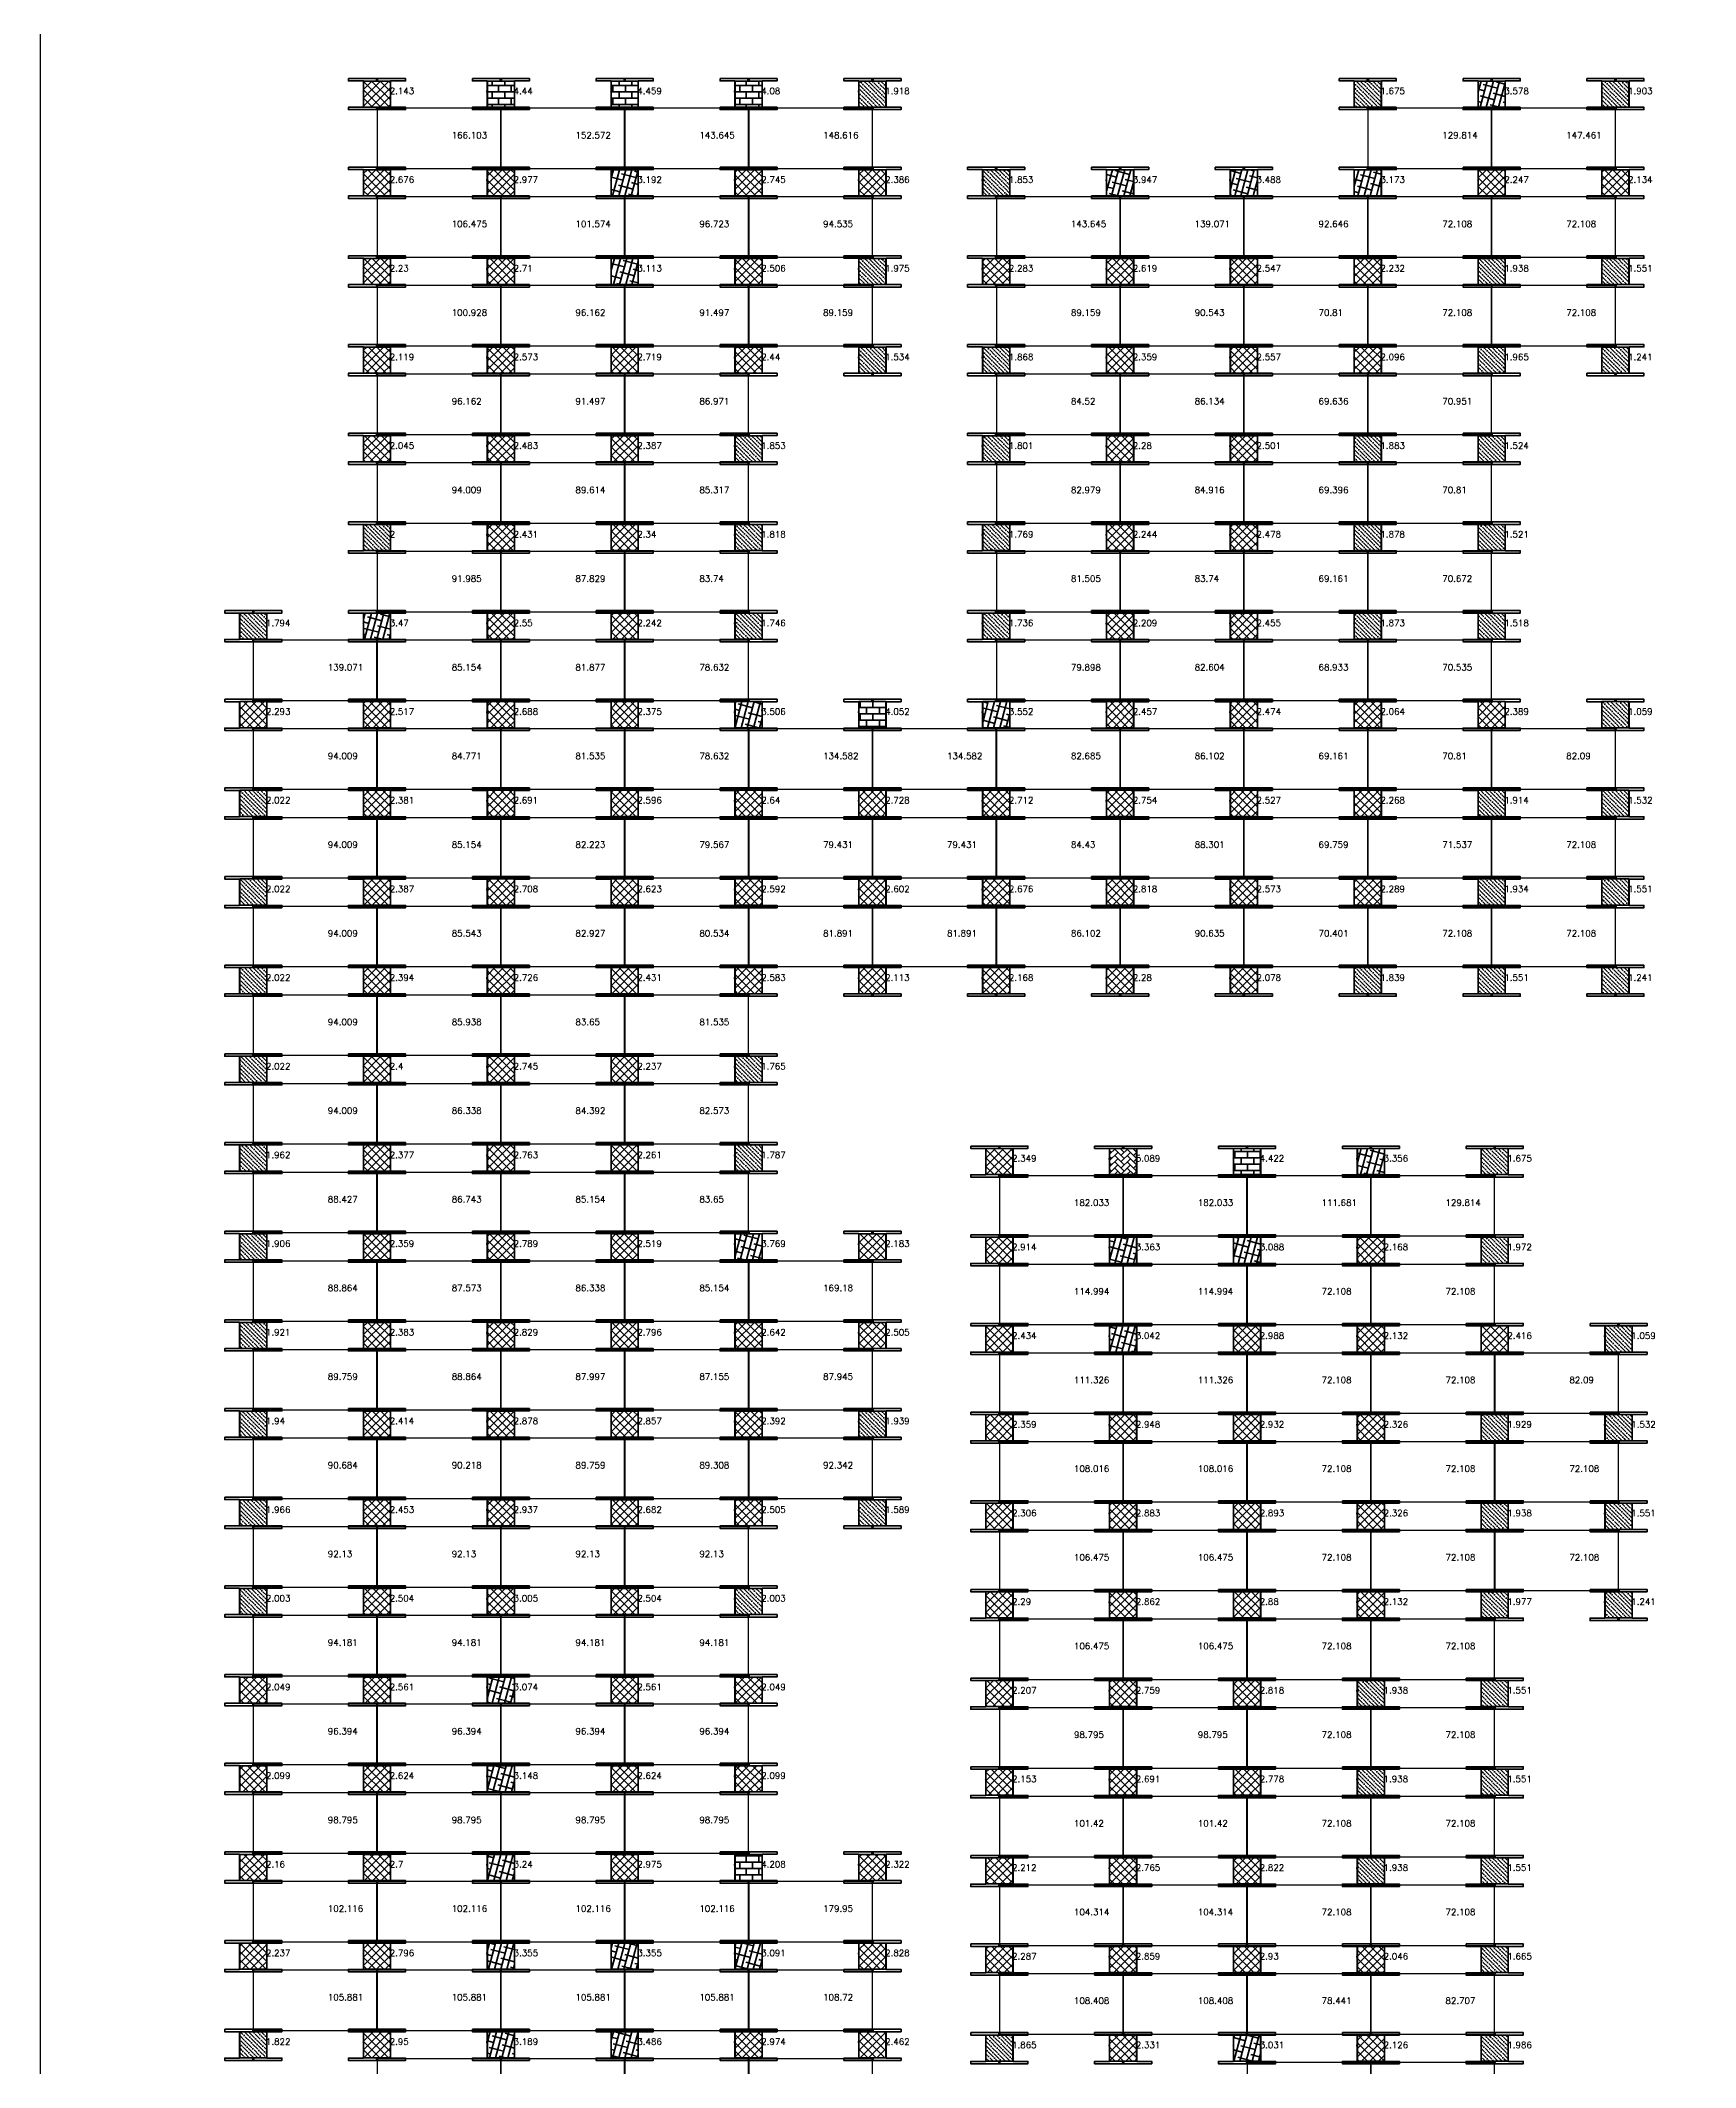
# Model space of a CAD drawing. Header units: inches. Extents: x 3750 to 10146, y -443 to 5941.
# Drawn here: x 3896 to 4939, y 760 to 2037 of the extents above; entities that cross this region are included whole.
import ezdxf

# ---------------------------------------------------------------- set-up
doc = ezdxf.new("R2010")
doc.units = ezdxf.units.IN
doc.header["$LTSCALE"] = 50
doc.header["$MEASUREMENT"] = 0
for name, color, linetype, lineweight in [('E-PANELS', 140, 'Continuous', 30), ('E2-ECOFEET', 254, 'Continuous', 35), ('E3-ECOFEET', 254, 'Continuous', 35), ('HATCH 2', 140, 'Continuous', 35), ('HATCH 3', 30, 'Continuous', 35), ('HATCH 4', 200, 'Continuous', 35), ('HATCH 5', 2, 'Continuous', 35), ('HATCH 6', 100, 'Continuous', 35)]:
    doc.layers.add(name, color=color, linetype=linetype, lineweight=lineweight)
doc.layers.add('EF3 TEXT', color=7, linetype='Continuous', plot=False)
doc.layers.add('IFI PERIMETER', color=221, linetype='FENCE', plot=False)
doc.layers.get('E2-ECOFEET').off()
doc.styles.add('mytext', font='romans.shx')
doc.styles.get("Standard").update_dxf_attribs({"font": 'arial.ttf'})
doc.linetypes.add('FENCE', pattern='A,0.5,-0.1,["X",Standard,S=0.1,R=0,X=-0.035,Y=-0.05],-0.1', length=0.7)

# ---------------------------------------------------------------- blocks, each defined once
blk = doc.blocks.new('EF3_HATCH_4')
at = {"layer": 'HATCH 4'}
h = blk.add_hatch(dxfattribs=at)
h.set_pattern_fill('ANSI38', color=256, scale=30, angle=30)
h.set_pattern_definition([(75, (-119.168, -90.9187), (-3.62222, 0.97057), []), (165, (-119.168, -90.9187), (-8.215015, -1.68108), [9.375, -5.625])])
h.paths.add_polyline_path([(-8.5, -8.25), (8.5, -8.25), (8.5, 8.25), (-8.5, 8.25)])
blk.add_lwpolyline([(-8.5, -8.25), (8.5, -8.25), (8.5, 8.25), (-8.5, 8.25)], close=True, dxfattribs=at)
blk = doc.blocks.new('EF3_HATCH_2')
at = {"layer": 'HATCH 2'}
h = blk.add_hatch(dxfattribs=at)
h.set_pattern_fill('ANSI36', color=256, scale=15, angle=90)
h.set_pattern_definition([(135, (-119.168, -90.9187), (-3.64602, 0.994369), [4.6875, -0.9375, 0, -0.9375])])
h.paths.add_polyline_path([(-8.5, -8.25), (8.5, -8.25), (8.5, 8.25), (-8.5, 8.25)])
blk.add_lwpolyline([(-8.5, -8.25), (8.5, -8.25), (8.5, 8.25), (-8.5, 8.25)], close=True, dxfattribs=at)
blk = doc.blocks.new('EF3_HATCH_3')
at = {"layer": 'HATCH 3'}
h = blk.add_hatch(dxfattribs=at)
h.set_pattern_fill('ANSI37', color=256, scale=30)
h.set_pattern_definition([(45, (-119.168, -90.9187), (-2.65165, 2.65165), []), (135, (-119.168, -90.9187), (-2.65165, -2.65165), [])])
h.paths.add_polyline_path([(-8.5, -8.25), (8.5, -8.25), (8.5, 8.25), (-8.5, 8.25)])
blk.add_lwpolyline([(-8.5, -8.25), (8.5, -8.25), (8.5, 8.25), (-8.5, 8.25)], close=True, dxfattribs=at)
blk = doc.blocks.new('EF3_HATCH_5')
at = {"layer": 'HATCH 5'}
h = blk.add_hatch(dxfattribs=at)
h.set_pattern_fill('AR-B816', color=256, scale=0.5)
h.set_pattern_definition([(0, (-119.168, -90.9187), (0, 4), []), (90, (-119.168, -90.9187), (-4, 4), [4, -4])])
h.paths.add_polyline_path([(-8.5, -8.25), (8.5, -8.25), (8.5, 8.25), (-8.5, 8.25)])
blk.add_lwpolyline([(-8.5, -8.25), (8.5, -8.25), (8.5, 8.25), (-8.5, 8.25)], close=True, dxfattribs=at)
blk = doc.blocks.new('EF3_HATCH_6')
at = {"layer": 'HATCH 6'}
h = blk.add_hatch(dxfattribs=at)
h.set_pattern_fill('AR-HBONE', color=256, scale=0.7)
h.set_pattern_definition([(45, (-119.168, -90.9187), (3e-16, 3.9598), [8.4, -2.8]), (135, (-117.188, -88.9388), (3e-16, 3.9598), [8.4, -2.8])])
h.paths.add_polyline_path([(-8.5, -8.25), (8.5, -8.25), (8.5, 8.25), (-8.5, 8.25)])
blk.add_lwpolyline([(-8.5, -8.25), (8.5, -8.25), (8.5, 8.25), (-8.5, 8.25)], close=True, dxfattribs=at)
blk = doc.blocks.new('YINGLI 305W 10DEG')
at = {"layer": 'E-PANELS'}
blk.add_lwpolyline([(0, 0), (77.56, 0), (77.56, -38.4), (0, -38.4)], close=True, dxfattribs=at)
blk = doc.blocks.new('EF3')
at = {"layer": 'E3-ECOFEET', "color": 5}
for points in [[(0, 0), (0, -1.5), (9.4, -1.5), (9.4, -18.1), (0, -18.1), (0, -19.6), (36, -19.6), (36, -18.1), (26.6, -18.1), (26.6, -1.5), (36, -1.5), (36, 0), (0, 0)], [(8.8, -8.1), (8.9, -8.1)]]:
    blk.add_lwpolyline(points, dxfattribs=at)
at = {"layer": 'E3-ECOFEET'}
for points in [[(17.2, -1), (17.8, -1), (17.8, -0.5)], [(18.2, -0.5), (18.2, -1), (18.8, -1)], [(17.2, -18.5), (17.8, -18.5), (17.8, -19)], [(18.2, -19), (18.2, -18.5), (18.8, -18.5)]]:
    blk.add_lwpolyline(points, dxfattribs=at)

msp = doc.modelspace()

# ---------------------------------------------------------------- linework, layer by layer
at = {"layer": 'IFI PERIMETER'}
msp.add_lwpolyline([(10146.5, -226.8), (3896.1, -226.8), (3896.1, 5941.5), (10146.5, 5941.5)], close=True, dxfattribs=at)

# ---------------------------------------------------------------- block references
at = {"layer": 'E-PANELS'}
for p in [(4108.5, 1995), (4186.5, 1995), (4264.6, 1995), (4342.7, 1995), (4733, 1995), (4811, 1995), (4108.5, 1939.1), (4186.5, 1939.1), (4264.6, 1939.1), (4342.7, 1939.1), (4498.8, 1939.1), (4576.8, 1939.1), (4654.9, 1939.1), (4733, 1939.1), (4811, 1939.1), (4108.5, 1883.2), (4186.5, 1883.2), (4264.6, 1883.2), (4342.7, 1883.2), (4498.8, 1883.2), (4576.8, 1883.2), (4654.9, 1883.2), (4733, 1883.2), (4811, 1883.2), (4108.5, 1827.3), (4186.5, 1827.3), (4264.6, 1827.3), (4498.8, 1827.3), (4576.8, 1827.3), (4654.9, 1827.3), (4733, 1827.3), (4108.5, 1771.4), (4186.5, 1771.4), (4264.6, 1771.4), (4498.8, 1771.4), (4576.8, 1771.4), (4654.9, 1771.4), (4733, 1771.4), (4108.5, 1715.5), (4186.5, 1715.5), (4264.6, 1715.5), (4498.8, 1715.5), (4576.8, 1715.5), (4654.9, 1715.5), (4733, 1715.5), (4030.4, 1659.6), (4108.5, 1659.6), (4186.5, 1659.6), (4264.6, 1659.6), (4498.8, 1659.6), (4576.8, 1659.6), (4654.9, 1659.6), (4733, 1659.6), (4030.4, 1603.7), (4108.5, 1603.7), (4186.5, 1603.7), (4264.6, 1603.7), (4342.7, 1603.7), (4420.7, 1603.7), (4498.8, 1603.7), (4576.8, 1603.7), (4654.9, 1603.7), (4733, 1603.7), (4811, 1603.7), (4030.4, 1547.8), (4108.5, 1547.8), (4186.5, 1547.8), (4264.6, 1547.8), (4342.7, 1547.8), (4420.7, 1547.8), (4498.8, 1547.8), (4576.8, 1547.8), (4654.9, 1547.8), (4733, 1547.8), (4811, 1547.8), (4030.4, 1491.9), (4108.5, 1491.9), (4186.5, 1491.9), (4264.6, 1491.9), (4342.7, 1491.9), (4420.7, 1491.9), (4498.8, 1491.9), (4576.8, 1491.9), (4654.9, 1491.9), (4733, 1491.9), (4811, 1491.9), (4030.4, 1436), (4108.5, 1436), (4186.5, 1436), (4264.6, 1436), (4030.4, 1380.1), (4108.5, 1380.1), (4186.5, 1380.1), (4264.6, 1380.1), (4030.4, 1324.2), (4108.5, 1324.2), (4186.5, 1324.2), (4264.6, 1324.2), (4500.7, 1322.1), (4578.8, 1322.1), (4656.9, 1322.1), (4734.9, 1322.1), (4030.4, 1268.3), (4108.5, 1268.3), (4186.5, 1268.3), (4264.6, 1268.3), (4342.7, 1268.3), (4500.7, 1266.2), (4578.8, 1266.2), (4656.9, 1266.2), (4734.9, 1266.2), (4030.4, 1212.4), (4108.5, 1212.4), (4186.5, 1212.4), (4264.6, 1212.4), (4342.7, 1212.4), (4500.7, 1210.3), (4578.8, 1210.3), (4656.9, 1210.3), (4734.9, 1210.3), (4813, 1210.3), (4030.4, 1156.6), (4108.5, 1156.6), (4186.5, 1156.6), (4264.6, 1156.6), (4342.7, 1156.6), (4500.7, 1154.4), (4578.8, 1154.4), (4656.9, 1154.4), (4734.9, 1154.4), (4813, 1154.4), (4030.4, 1100.7), (4108.5, 1100.7), (4186.5, 1100.7), (4264.6, 1100.7), (4500.7, 1098.5), (4578.8, 1098.5), (4656.9, 1098.5), (4734.9, 1098.5), (4813, 1098.5), (4030.4, 1044.8), (4108.5, 1044.8), (4186.5, 1044.8), (4264.6, 1044.8), (4500.7, 1042.6), (4578.8, 1042.6), (4656.9, 1042.6), (4734.9, 1042.6), (4030.4, 988.9), (4108.5, 988.9), (4186.5, 988.9), (4264.6, 988.9), (4500.7, 986.7), (4578.8, 986.7), (4656.9, 986.7), (4734.9, 986.7), (4030.4, 933), (4108.5, 933), (4186.5, 933), (4264.6, 933), (4500.7, 930.8), (4578.8, 930.8), (4656.9, 930.8), (4734.9, 930.8), (4030.4, 877.1), (4108.5, 877.1), (4186.5, 877.1), (4264.6, 877.1), (4342.7, 877.1), (4500.7, 874.9), (4578.8, 874.9), (4656.9, 874.9), (4734.9, 874.9), (4030.4, 821.2), (4108.5, 821.2), (4186.5, 821.2), (4264.6, 821.2), (4342.7, 821.2), (4500.7, 819), (4578.8, 819), (4656.9, 819), (4734.9, 819), (4108.5, 765.3), (4186.5, 765.3), (4264.6, 765.3), (4342.7, 765.3), (4656.9, 763.1), (4734.9, 763.1)]:
    msp.add_blockref('YINGLI 305W 10DEG', p, dxfattribs=at)
at = {"layer": 'E2-ECOFEET'}
for p in [(4090.2, 2013.5), (4168.3, 2013.5), (4246.3, 2013.5), (4324.4, 2013.5), (4402.5, 2013.5), (4714.7, 2013.5), (4792.8, 2013.5), (4870.8, 2013.5), (4090.2, 1957.6), (4168.3, 1957.6), (4246.3, 1957.6), (4324.4, 1957.6), (4402.5, 1957.6), (4480.5, 1957.6), (4558.6, 1957.6), (4636.6, 1957.6), (4714.7, 1957.6), (4792.8, 1957.6), (4870.8, 1957.6), (4090.2, 1901.7), (4168.3, 1901.7), (4246.3, 1901.7), (4324.4, 1901.7), (4402.5, 1901.7), (4480.5, 1901.7), (4558.6, 1901.7), (4636.6, 1901.7), (4714.7, 1901.7), (4792.8, 1901.7), (4870.8, 1901.7), (4090.2, 1845.8), (4168.3, 1845.8), (4246.3, 1845.8), (4324.4, 1845.8), (4402.5, 1845.8), (4480.5, 1845.8), (4558.6, 1845.8), (4636.6, 1845.8), (4714.7, 1845.8), (4792.8, 1845.8), (4870.8, 1845.8), (4090.2, 1789.9), (4168.3, 1789.9), (4246.3, 1789.9), (4324.4, 1789.9), (4480.5, 1789.9), (4558.6, 1789.9), (4636.6, 1789.9), (4714.7, 1789.9), (4792.8, 1789.9), (4090.2, 1734), (4168.3, 1734), (4246.3, 1734), (4324.4, 1734), (4480.5, 1734), (4558.6, 1734), (4636.6, 1734), (4714.7, 1734), (4792.8, 1734), (4012.2, 1678.1), (4090.2, 1678.1), (4168.3, 1678.1), (4246.3, 1678.1), (4324.4, 1678.1), (4480.5, 1678.1), (4558.6, 1678.1), (4636.6, 1678.1), (4714.7, 1678.1), (4792.8, 1678.1), (4012.2, 1622.2), (4090.2, 1622.2), (4168.3, 1622.2), (4246.3, 1622.2), (4324.4, 1622.2), (4402.5, 1622.2), (4480.5, 1622.2), (4558.6, 1622.2), (4636.6, 1622.2), (4714.7, 1622.2), (4792.8, 1622.2), (4870.8, 1622.2), (4012.2, 1566.3), (4090.2, 1566.3), (4168.3, 1566.3), (4246.3, 1566.3), (4324.4, 1566.3), (4402.5, 1566.3), (4480.5, 1566.3), (4558.6, 1566.3), (4636.6, 1566.3), (4714.7, 1566.3), (4792.8, 1566.3), (4870.8, 1566.3), (4012.2, 1510.4), (4090.2, 1510.4), (4168.3, 1510.4), (4246.3, 1510.4), (4324.4, 1510.4), (4402.5, 1510.4), (4480.5, 1510.4), (4558.6, 1510.4), (4636.6, 1510.4), (4714.7, 1510.4), (4792.8, 1510.4), (4870.8, 1510.4), (4012.2, 1454.6), (4090.2, 1454.6), (4168.3, 1454.6), (4246.3, 1454.6), (4324.4, 1454.6), (4402.5, 1454.6), (4480.5, 1454.6), (4558.6, 1454.6), (4636.6, 1454.6), (4714.7, 1454.6), (4792.8, 1454.6), (4870.8, 1454.6), (4012.2, 1398.7), (4090.2, 1398.7), (4168.3, 1398.7), (4246.3, 1398.7), (4324.4, 1398.7), (4012.2, 1342.8), (4090.2, 1342.8), (4168.3, 1342.8), (4246.3, 1342.8), (4324.4, 1342.8), (4482.5, 1340.6), (4560.5, 1340.6), (4638.6, 1340.6), (4716.7, 1340.6), (4794.7, 1340.6), (4012.2, 1286.9), (4090.2, 1286.9), (4168.3, 1286.9), (4246.3, 1286.9), (4324.4, 1286.9), (4402.5, 1286.9), (4482.5, 1284.7), (4560.5, 1284.7), (4638.6, 1284.7), (4716.7, 1284.7), (4794.7, 1284.7), (4012.2, 1231), (4090.2, 1231), (4168.3, 1231), (4246.3, 1231), (4324.4, 1231), (4402.5, 1231), (4482.5, 1228.8), (4560.5, 1228.8), (4638.6, 1228.8), (4716.7, 1228.8), (4794.7, 1228.8), (4872.8, 1228.8), (4012.2, 1175.1), (4090.2, 1175.1), (4168.3, 1175.1), (4246.3, 1175.1), (4324.4, 1175.1), (4402.5, 1175.1), (4482.5, 1172.9), (4560.5, 1172.9), (4638.6, 1172.9), (4716.7, 1172.9), (4794.7, 1172.9), (4872.8, 1172.9), (4012.2, 1119.2), (4090.2, 1119.2), (4168.3, 1119.2), (4246.3, 1119.2), (4324.4, 1119.2), (4402.5, 1119.2), (4482.5, 1117), (4560.5, 1117), (4638.6, 1117), (4716.7, 1117), (4794.7, 1117), (4872.8, 1117), (4012.2, 1063.3), (4090.2, 1063.3), (4168.3, 1063.3), (4246.3, 1063.3), (4324.4, 1063.3), (4482.5, 1061.1), (4560.5, 1061.1), (4638.6, 1061.1), (4716.7, 1061.1), (4794.7, 1061.1), (4872.8, 1061.1), (4012.2, 1007.4), (4090.2, 1007.4), (4168.3, 1007.4), (4246.3, 1007.4), (4324.4, 1007.4), (4482.5, 1005.2), (4560.5, 1005.2), (4638.6, 1005.2), (4716.7, 1005.2), (4794.7, 1005.2), (4012.2, 951.5), (4090.2, 951.5), (4168.3, 951.5), (4246.3, 951.5), (4324.4, 951.5), (4482.5, 949.3), (4560.5, 949.3), (4638.6, 949.3), (4716.7, 949.3), (4794.7, 949.3), (4012.2, 895.6), (4090.2, 895.6), (4168.3, 895.6), (4246.3, 895.6), (4324.4, 895.6), (4402.5, 895.6), (4482.5, 893.4), (4560.5, 893.4), (4638.6, 893.4), (4716.7, 893.4), (4794.7, 893.4), (4012.2, 839.7), (4090.2, 839.7), (4168.3, 839.7), (4246.3, 839.7), (4324.4, 839.7), (4402.5, 839.7), (4482.5, 837.6), (4560.5, 837.6), (4638.6, 837.6), (4716.7, 837.6), (4794.7, 837.6), (4012.2, 783.8), (4090.2, 783.8), (4168.3, 783.8), (4246.3, 783.8), (4324.4, 783.8), (4402.5, 783.8), (4482.5, 781.7), (4560.5, 781.7), (4638.6, 781.7), (4716.7, 781.7), (4794.7, 781.7)]:
    msp.add_blockref('EF3', p, dxfattribs=at)
at = {"layer": 'HATCH 2'}
for p in [(4420.5, 2003.7), (4732.7, 2003.7), (4888.8, 2003.7), (4498.5, 1947.8), (4420.5, 1891.9), (4810.8, 1891.9), (4888.8, 1891.9), (4420.5, 1836), (4498.5, 1836), (4810.8, 1836), (4888.8, 1836), (4342.4, 1780.1), (4498.5, 1780.1), (4732.7, 1780.1), (4810.8, 1780.1), (4108.2, 1724.2), (4342.4, 1724.2), (4498.5, 1724.2), (4732.7, 1724.2), (4810.8, 1724.2), (4030.2, 1668.3), (4342.4, 1668.3), (4498.5, 1668.3), (4732.7, 1668.3), (4810.8, 1668.3), (4888.8, 1612.5), (4030.2, 1556.6), (4810.8, 1556.6), (4888.8, 1556.6), (4030.2, 1500.7), (4810.8, 1500.7), (4888.8, 1500.7), (4030.2, 1444.8), (4732.7, 1444.8), (4810.8, 1444.8), (4888.8, 1444.8), (4030.2, 1388.9), (4342.4, 1388.9), (4030.2, 1333), (4342.4, 1333), (4812.7, 1330.8), (4030.2, 1277.1), (4812.7, 1274.9), (4030.2, 1221.2), (4890.8, 1219), (4030.2, 1165.3), (4420.5, 1165.3), (4812.7, 1163.1), (4890.8, 1163.1), (4030.2, 1109.4), (4420.5, 1109.4), (4812.7, 1107.2), (4890.8, 1107.2), (4030.2, 1053.5), (4342.4, 1053.5), (4812.7, 1051.4), (4890.8, 1051.4), (4734.7, 995.5), (4812.7, 995.5), (4734.7, 939.6), (4812.7, 939.6), (4734.7, 883.7), (4812.7, 883.7), (4812.7, 827.8), (4030.2, 774), (4500.5, 771.9), (4812.7, 771.9)]:
    msp.add_blockref('EF3_HATCH_2', p, dxfattribs=at)
at = {"layer": 'HATCH 3'}
for p in [(4108.2, 2003.7), (4108.2, 1947.8), (4186.3, 1947.8), (4342.4, 1947.8), (4420.5, 1947.8), (4810.8, 1947.8), (4888.8, 1947.8), (4108.2, 1891.9), (4186.3, 1891.9), (4342.4, 1891.9), (4498.5, 1891.9), (4576.6, 1891.9), (4654.6, 1891.9), (4732.7, 1891.9), (4108.2, 1836), (4186.3, 1836), (4264.3, 1836), (4342.4, 1836), (4576.6, 1836), (4654.6, 1836), (4732.7, 1836), (4108.2, 1780.1), (4186.3, 1780.1), (4264.3, 1780.1), (4576.6, 1780.1), (4654.6, 1780.1), (4186.3, 1724.2), (4264.3, 1724.2), (4576.6, 1724.2), (4654.6, 1724.2), (4186.3, 1668.3), (4264.3, 1668.3), (4576.6, 1668.3), (4654.6, 1668.3), (4030.2, 1612.5), (4108.2, 1612.5), (4186.3, 1612.5), (4264.3, 1612.5), (4576.6, 1612.5), (4654.6, 1612.5), (4732.7, 1612.5), (4810.8, 1612.5), (4108.2, 1556.6), (4186.3, 1556.6), (4264.3, 1556.6), (4342.4, 1556.6), (4420.5, 1556.6), (4498.5, 1556.6), (4576.6, 1556.6), (4654.6, 1556.6), (4732.7, 1556.6), (4108.2, 1500.7), (4186.3, 1500.7), (4264.3, 1500.7), (4342.4, 1500.7), (4420.5, 1500.7), (4498.5, 1500.7), (4576.6, 1500.7), (4654.6, 1500.7), (4732.7, 1500.7), (4108.2, 1444.8), (4186.3, 1444.8), (4264.3, 1444.8), (4342.4, 1444.8), (4420.5, 1444.8), (4498.5, 1444.8), (4576.6, 1444.8), (4654.6, 1444.8), (4108.2, 1388.9), (4186.3, 1388.9), (4264.3, 1388.9), (4108.2, 1333), (4186.3, 1333), (4264.3, 1333), (4500.5, 1330.8), (4108.2, 1277.1), (4186.3, 1277.1), (4264.3, 1277.1), (4420.5, 1277.1), (4500.5, 1274.9), (4734.7, 1274.9), (4108.2, 1221.2), (4186.3, 1221.2), (4264.3, 1221.2), (4342.4, 1221.2), (4420.5, 1221.2), (4500.5, 1219), (4656.6, 1219), (4734.7, 1219), (4812.7, 1219), (4108.2, 1165.3), (4186.3, 1165.3), (4264.3, 1165.3), (4342.4, 1165.3), (4500.5, 1163.1), (4578.5, 1163.1), (4656.6, 1163.1), (4734.7, 1163.1), (4108.2, 1109.4), (4186.3, 1109.4), (4264.3, 1109.4), (4342.4, 1109.4), (4500.5, 1107.2), (4578.5, 1107.2), (4656.6, 1107.2), (4734.7, 1107.2), (4108.2, 1053.5), (4186.3, 1053.5), (4264.3, 1053.5), (4500.5, 1051.4), (4578.5, 1051.4), (4656.6, 1051.4), (4734.7, 1051.4), (4030.2, 997.6), (4108.2, 997.6), (4264.3, 997.6), (4342.4, 997.6), (4500.5, 995.5), (4578.5, 995.5), (4656.6, 995.5), (4030.2, 941.7), (4108.2, 941.7), (4264.3, 941.7), (4342.4, 941.7), (4500.5, 939.6), (4578.5, 939.6), (4656.6, 939.6), (4030.2, 885.8), (4108.2, 885.8), (4264.3, 885.8), (4420.5, 885.8), (4500.5, 883.7), (4578.5, 883.7), (4656.6, 883.7), (4030.2, 829.9), (4108.2, 829.9), (4420.5, 829.9), (4500.5, 827.8), (4578.5, 827.8), (4656.6, 827.8), (4734.7, 827.8), (4108.2, 774), (4342.4, 774), (4420.5, 774), (4578.5, 771.9), (4734.7, 771.9)]:
    msp.add_blockref('EF3_HATCH_3', p, dxfattribs=at)
at = {"layer": 'HATCH 4'}
for p in [(4810.8, 2003.7), (4264.3, 1947.8), (4576.6, 1947.8), (4654.6, 1947.8), (4732.7, 1947.8), (4264.3, 1891.9), (4108.2, 1668.3), (4342.4, 1612.5), (4498.5, 1612.5), (4734.7, 1330.8), (4342.4, 1277.1), (4578.5, 1274.9), (4656.6, 1274.9), (4578.5, 1219), (4186.3, 997.6), (4186.3, 941.7), (4186.3, 885.8), (4186.3, 829.9), (4264.3, 829.9), (4342.4, 829.9), (4186.3, 774), (4264.3, 774), (4656.6, 771.9)]:
    msp.add_blockref('EF3_HATCH_4', p, dxfattribs=at)
at = {"layer": 'HATCH 5'}
for p in [(4186.3, 2003.7), (4264.3, 2003.7), (4342.4, 2003.7), (4420.5, 1612.5), (4656.6, 1330.8), (4342.4, 885.8)]:
    msp.add_blockref('EF3_HATCH_5', p, dxfattribs=at)
at = {"layer": 'HATCH 6'}
msp.add_blockref('EF3_HATCH_6', (4578.5, 1330.8), dxfattribs=at)

# ---------------------------------------------------------------- texts
at = {"layer": 'EF3 TEXT', "style": 'mytext'}
for s, p in [('2.143', (4116.2, 2003.7)), ('4.44', (4194.3, 2003.7)), ('4.459', (4272.3, 2003.7)), ('4.08', (4350.4, 2003.7)), ('1.918', (4428.5, 2003.7)), ('1.675', (4740.7, 2003.7)), ('3.578', (4818.8, 2003.7)), ('1.903', (4896.8, 2003.7)), ('166.103', (4155.3, 1975.8)), ('152.572', (4233.3, 1975.8)), ('143.645', (4311.4, 1975.8)), ('148.616', (4389.4, 1975.8)), ('129.814', (4779.7, 1975.8)), ('147.461', (4857.8, 1975.8)), ('2.676', (4116.2, 1947.8)), ('2.977', (4194.3, 1947.8)), ('3.192', (4272.3, 1947.8)), ('2.745', (4350.4, 1947.8)), ('2.386', (4428.5, 1947.8)), ('1.853', (4506.5, 1947.8)), ('3.947', (4584.6, 1947.8)), ('3.488', (4662.6, 1947.8)), ('3.173', (4740.7, 1947.8)), ('2.247', (4818.8, 1947.8)), ('2.134', (4896.8, 1947.8)), ('106.475', (4155.3, 1919.9)), ('101.574', (4233.3, 1919.9)), ('96.723', (4311.4, 1919.9)), ('94.535', (4389.4, 1919.9)), ('143.645', (4545.6, 1919.9)), ('139.071', (4623.6, 1919.9)), ('92.646', (4701.7, 1919.9)), ('72.108', (4779.7, 1919.9)), ('72.108', (4857.8, 1919.9)), ('2.23', (4116.2, 1891.9)), ('2.71', (4194.3, 1891.9)), ('3.113', (4272.3, 1891.9)), ('2.506', (4350.4, 1891.9)), ('1.975', (4428.5, 1891.9)), ('2.283', (4506.5, 1891.9)), ('2.619', (4584.6, 1891.9)), ('2.547', (4662.6, 1891.9)), ('2.232', (4740.7, 1891.9)), ('1.938', (4818.8, 1891.9)), ('1.551', (4896.8, 1891.9)), ('100.928', (4155.3, 1864)), ('96.162', (4233.3, 1864)), ('91.497', (4311.4, 1864)), ('89.159', (4389.4, 1864)), ('89.159', (4545.6, 1864)), ('90.543', (4623.6, 1864)), ('70.81', (4701.7, 1864)), ('72.108', (4779.7, 1864)), ('72.108', (4857.8, 1864)), ('2.119', (4116.2, 1836)), ('2.573', (4194.3, 1836)), ('2.719', (4272.3, 1836)), ('2.44', (4350.4, 1836)), ('1.534', (4428.5, 1836)), ('1.868', (4506.5, 1836)), ('2.359', (4584.6, 1836)), ('2.557', (4662.6, 1836)), ('2.096', (4740.7, 1836)), ('1.965', (4818.8, 1836)), ('1.241', (4896.8, 1836)), ('96.162', (4155.3, 1808.1)), ('91.497', (4233.3, 1808.1)), ('86.971', (4311.4, 1808.1)), ('84.52', (4545.6, 1808.1)), ('86.134', (4623.6, 1808.1)), ('69.636', (4701.7, 1808.1)), ('70.951', (4779.7, 1808.1)), ('2.045', (4116.2, 1780.1)), ('2.483', (4194.3, 1780.1)), ('2.387', (4272.3, 1780.1)), ('1.853', (4350.4, 1780.1)), ('1.801', (4506.5, 1780.1)), ('2.28', (4584.6, 1780.1)), ('2.501', (4662.6, 1780.1)), ('1.883', (4740.7, 1780.1)), ('1.524', (4818.8, 1780.1)), ('94.009', (4155.3, 1752.2)), ('89.614', (4233.3, 1752.2)), ('85.317', (4311.4, 1752.2)), ('82.979', (4545.6, 1752.2)), ('84.916', (4623.6, 1752.2)), ('69.396', (4701.7, 1752.2)), ('70.81', (4779.7, 1752.2)), ('2', (4116.2, 1724.2)), ('2.431', (4194.3, 1724.2)), ('2.34', (4272.3, 1724.2)), ('1.818', (4350.4, 1724.2)), ('1.769', (4506.5, 1724.2)), ('2.244', (4584.6, 1724.2)), ('2.478', (4662.6, 1724.2)), ('1.878', (4740.7, 1724.2)), ('1.521', (4818.8, 1724.2)), ('91.985', (4155.3, 1696.3)), ('87.829', (4233.3, 1696.3)), ('83.74', (4311.4, 1696.3)), ('81.505', (4545.6, 1696.3)), ('83.74', (4623.6, 1696.3)), ('69.161', (4701.7, 1696.3)), ('70.672', (4779.7, 1696.3)), ('1.794', (4038.2, 1668.3)), ('3.47', (4116.2, 1668.3)), ('2.55', (4194.3, 1668.3)), ('2.242', (4272.3, 1668.3)), ('1.746', (4350.4, 1668.3)), ('1.736', (4506.5, 1668.3)), ('2.209', (4584.6, 1668.3)), ('2.455', (4662.6, 1668.3)), ('1.873', (4740.7, 1668.3)), ('1.518', (4818.8, 1668.3)), ('139.071', (4077.2, 1640.4)), ('85.154', (4155.3, 1640.4)), ('81.877', (4233.3, 1640.4)), ('78.632', (4311.4, 1640.4)), ('79.898', (4545.6, 1640.4)), ('82.604', (4623.6, 1640.4)), ('68.933', (4701.7, 1640.4)), ('70.535', (4779.7, 1640.4)), ('2.293', (4038.2, 1612.5)), ('2.517', (4116.2, 1612.5)), ('2.688', (4194.3, 1612.5)), ('2.375', (4272.3, 1612.5)), ('3.506', (4350.4, 1612.5)), ('4.052', (4428.5, 1612.5)), ('3.552', (4506.5, 1612.5)), ('2.457', (4584.6, 1612.5)), ('2.474', (4662.6, 1612.5)), ('2.064', (4740.7, 1612.5)), ('2.389', (4818.8, 1612.5)), ('1.059', (4896.8, 1612.5)), ('94.009', (4077.2, 1584.5)), ('84.771', (4155.3, 1584.5)), ('81.535', (4233.3, 1584.5)), ('78.632', (4311.4, 1584.5)), ('134.582', (4389.4, 1584.5)), ('134.582', (4467.5, 1584.5)), ('82.685', (4545.6, 1584.5)), ('86.102', (4623.6, 1584.5)), ('69.161', (4701.7, 1584.5)), ('70.81', (4779.7, 1584.5)), ('82.09', (4857.8, 1584.5)), ('2.022', (4038.2, 1556.6)), ('2.381', (4116.2, 1556.6)), ('2.691', (4194.3, 1556.6)), ('2.596', (4272.3, 1556.6)), ('2.64', (4350.4, 1556.6)), ('2.728', (4428.5, 1556.6)), ('2.712', (4506.5, 1556.6)), ('2.754', (4584.6, 1556.6)), ('2.527', (4662.6, 1556.6)), ('2.268', (4740.7, 1556.6)), ('1.914', (4818.8, 1556.6)), ('1.532', (4896.8, 1556.6)), ('94.009', (4077.2, 1528.6)), ('85.154', (4155.3, 1528.6)), ('82.223', (4233.3, 1528.6)), ('79.567', (4311.4, 1528.6)), ('79.431', (4389.4, 1528.6)), ('79.431', (4467.5, 1528.6)), ('84.43', (4545.6, 1528.6)), ('88.301', (4623.6, 1528.6)), ('69.759', (4701.7, 1528.6)), ('71.537', (4779.7, 1528.6)), ('72.108', (4857.8, 1528.6)), ('2.022', (4038.2, 1500.7)), ('2.387', (4116.2, 1500.7)), ('2.708', (4194.3, 1500.7)), ('2.623', (4272.3, 1500.7)), ('2.592', (4350.4, 1500.7)), ('2.602', (4428.5, 1500.7)), ('2.676', (4506.5, 1500.7)), ('2.818', (4584.6, 1500.7)), ('2.573', (4662.6, 1500.7)), ('2.289', (4740.7, 1500.7)), ('1.934', (4818.8, 1500.7)), ('1.551', (4896.8, 1500.7)), ('94.009', (4077.2, 1472.7)), ('85.543', (4155.3, 1472.7)), ('82.927', (4233.3, 1472.7)), ('80.534', (4311.4, 1472.7)), ('81.891', (4389.4, 1472.7)), ('81.891', (4467.5, 1472.7)), ('86.102', (4545.6, 1472.7)), ('90.635', (4623.6, 1472.7)), ('70.401', (4701.7, 1472.7)), ('72.108', (4779.7, 1472.7)), ('72.108', (4857.8, 1472.7)), ('2.022', (4038.2, 1444.8)), ('2.394', (4116.2, 1444.8)), ('2.726', (4194.3, 1444.8)), ('2.431', (4272.3, 1444.8)), ('2.583', (4350.4, 1444.8)), ('2.113', (4428.5, 1444.8)), ('2.168', (4506.5, 1444.8)), ('2.28', (4584.6, 1444.8)), ('2.078', (4662.6, 1444.8)), ('1.839', (4740.7, 1444.8)), ('1.551', (4818.8, 1444.8)), ('1.241', (4896.8, 1444.8)), ('94.009', (4077.2, 1416.8)), ('85.938', (4155.3, 1416.8)), ('83.65', (4233.3, 1416.8)), ('81.535', (4311.4, 1416.8)), ('2.022', (4038.2, 1388.9)), ('2.4', (4116.2, 1388.9)), ('2.745', (4194.3, 1388.9)), ('2.237', (4272.3, 1388.9)), ('1.765', (4350.4, 1388.9)), ('94.009', (4077.2, 1360.9)), ('86.338', (4155.3, 1360.9)), ('84.392', (4233.3, 1360.9)), ('82.573', (4311.4, 1360.9)), ('1.962', (4038.2, 1333)), ('2.377', (4116.2, 1333)), ('2.763', (4194.3, 1333)), ('2.261', (4272.3, 1333)), ('1.787', (4350.4, 1333)), ('2.349', (4508.5, 1330.8)), ('5.089', (4586.5, 1330.8)), ('4.422', (4664.6, 1330.8)), ('3.356', (4742.7, 1330.8)), ('1.675', (4820.7, 1330.8)), ('88.427', (4077.2, 1305)), ('86.743', (4155.3, 1305)), ('85.154', (4233.3, 1305)), ('83.65', (4311.4, 1305)), ('182.033', (4547.5, 1302.9)), ('182.033', (4625.6, 1302.9)), ('111.681', (4703.6, 1302.9)), ('129.814', (4781.7, 1302.9)), ('1.906', (4038.2, 1277.1)), ('2.359', (4116.2, 1277.1)), ('2.789', (4194.3, 1277.1)), ('2.519', (4272.3, 1277.1)), ('3.769', (4350.4, 1277.1)), ('2.183', (4428.5, 1277.1)), ('2.914', (4508.5, 1274.9)), ('3.363', (4586.5, 1274.9)), ('3.088', (4664.6, 1274.9)), ('2.168', (4742.7, 1274.9)), ('1.972', (4820.7, 1274.9)), ('88.864', (4077.2, 1249.1)), ('87.573', (4155.3, 1249.1)), ('86.338', (4233.3, 1249.1)), ('85.154', (4311.4, 1249.1)), ('169.18', (4389.4, 1249.1)), ('114.994', (4547.5, 1247)), ('114.994', (4625.6, 1247)), ('72.108', (4703.6, 1247)), ('72.108', (4781.7, 1247)), ('1.921', (4038.2, 1221.2)), ('2.383', (4116.2, 1221.2)), ('2.829', (4194.3, 1221.2)), ('2.796', (4272.3, 1221.2)), ('2.642', (4350.4, 1221.2)), ('2.505', (4428.5, 1221.2)), ('2.434', (4508.5, 1219)), ('3.042', (4586.5, 1219)), ('2.988', (4664.6, 1219)), ('2.132', (4742.7, 1219)), ('2.416', (4820.7, 1219)), ('1.059', (4898.8, 1219)), ('89.759', (4077.2, 1193.2)), ('88.864', (4155.3, 1193.2)), ('87.997', (4233.3, 1193.2)), ('87.155', (4311.4, 1193.2)), ('87.945', (4389.4, 1193.2)), ('111.326', (4547.5, 1191.1)), ('111.326', (4625.6, 1191.1)), ('72.108', (4703.6, 1191.1)), ('72.108', (4781.7, 1191.1)), ('82.09', (4859.8, 1191.1)), ('1.94', (4038.2, 1165.3)), ('2.414', (4116.2, 1165.3)), ('2.878', (4194.3, 1165.3)), ('2.857', (4272.3, 1165.3)), ('2.392', (4350.4, 1165.3)), ('1.939', (4428.5, 1165.3)), ('2.359', (4508.5, 1163.1)), ('2.948', (4586.5, 1163.1)), ('2.932', (4664.6, 1163.1)), ('2.326', (4742.7, 1163.1)), ('1.929', (4820.7, 1163.1)), ('1.532', (4898.8, 1163.1)), ('90.684', (4077.2, 1137.4)), ('90.218', (4155.3, 1137.4)), ('89.759', (4233.3, 1137.4)), ('89.308', (4311.4, 1137.4)), ('92.342', (4389.4, 1137.4)), ('108.016', (4547.5, 1135.2)), ('108.016', (4625.6, 1135.2)), ('72.108', (4703.6, 1135.2)), ('72.108', (4781.7, 1135.2)), ('72.108', (4859.8, 1135.2)), ('1.966', (4038.2, 1109.4)), ('2.453', (4116.2, 1109.4)), ('2.937', (4194.3, 1109.4)), ('2.682', (4272.3, 1109.4)), ('2.505', (4350.4, 1109.4)), ('1.589', (4428.5, 1109.4)), ('2.306', (4508.5, 1107.2)), ('2.883', (4586.5, 1107.2)), ('2.893', (4664.6, 1107.2)), ('2.326', (4742.7, 1107.2)), ('1.938', (4820.7, 1107.2)), ('1.551', (4898.8, 1107.2)), ('92.13', (4077.2, 1081.5)), ('92.13', (4155.3, 1081.5)), ('92.13', (4233.3, 1081.5)), ('92.13', (4311.4, 1081.5)), ('106.475', (4547.5, 1079.3)), ('106.475', (4625.6, 1079.3)), ('72.108', (4703.6, 1079.3)), ('72.108', (4781.7, 1079.3)), ('72.108', (4859.8, 1079.3)), ('2.003', (4038.2, 1053.5)), ('2.504', (4116.2, 1053.5)), ('3.005', (4194.3, 1053.5)), ('2.504', (4272.3, 1053.5)), ('2.003', (4350.4, 1053.5)), ('2.29', (4508.5, 1051.4)), ('2.862', (4586.5, 1051.4)), ('2.88', (4664.6, 1051.4)), ('2.132', (4742.7, 1051.4)), ('1.977', (4820.7, 1051.4)), ('1.241', (4898.8, 1051.4)), ('94.181', (4077.2, 1025.6)), ('94.181', (4155.3, 1025.6)), ('94.181', (4233.3, 1025.6)), ('94.181', (4311.4, 1025.6)), ('106.475', (4547.5, 1023.4)), ('106.475', (4625.6, 1023.4)), ('72.108', (4703.6, 1023.4)), ('72.108', (4781.7, 1023.4)), ('2.049', (4038.2, 997.6)), ('2.561', (4116.2, 997.6)), ('3.074', (4194.3, 997.6)), ('2.561', (4272.3, 997.6)), ('2.049', (4350.4, 997.6)), ('2.207', (4508.5, 995.5)), ('2.759', (4586.5, 995.5)), ('2.818', (4664.6, 995.5)), ('1.938', (4742.7, 995.5)), ('1.551', (4820.7, 995.5)), ('96.394', (4077.2, 969.7)), ('96.394', (4155.3, 969.7)), ('96.394', (4233.3, 969.7)), ('96.394', (4311.4, 969.7)), ('98.795', (4547.5, 967.5)), ('98.795', (4625.6, 967.5)), ('72.108', (4703.6, 967.5)), ('72.108', (4781.7, 967.5)), ('2.099', (4038.2, 941.7)), ('2.624', (4116.2, 941.7)), ('3.148', (4194.3, 941.7)), ('2.624', (4272.3, 941.7)), ('2.099', (4350.4, 941.7)), ('2.153', (4508.5, 939.6)), ('2.691', (4586.5, 939.6)), ('2.778', (4664.6, 939.6)), ('1.938', (4742.7, 939.6)), ('1.551', (4820.7, 939.6)), ('98.795', (4077.2, 913.8)), ('98.795', (4155.3, 913.8)), ('98.795', (4233.3, 913.8)), ('98.795', (4311.4, 913.8)), ('101.42', (4547.5, 911.6)), ('101.42', (4625.6, 911.6)), ('72.108', (4703.6, 911.6)), ('72.108', (4781.7, 911.6)), ('2.16', (4038.2, 885.8)), ('2.7', (4116.2, 885.8)), ('3.24', (4194.3, 885.8)), ('2.975', (4272.3, 885.8)), ('4.208', (4350.4, 885.8)), ('2.322', (4428.5, 885.8)), ('2.212', (4508.5, 883.7)), ('2.765', (4586.5, 883.7)), ('2.822', (4664.6, 883.7)), ('1.938', (4742.7, 883.7)), ('1.551', (4820.7, 883.7)), ('102.116', (4077.2, 857.9)), ('102.116', (4155.3, 857.9)), ('102.116', (4233.3, 857.9)), ('102.116', (4311.4, 857.9)), ('179.95', (4389.4, 857.9)), ('104.314', (4547.5, 855.7)), ('104.314', (4625.6, 855.7)), ('72.108', (4703.6, 855.7)), ('72.108', (4781.7, 855.7)), ('2.237', (4038.2, 829.9)), ('2.796', (4116.2, 829.9)), ('3.355', (4194.3, 829.9)), ('3.355', (4272.3, 829.9)), ('3.091', (4350.4, 829.9)), ('2.828', (4428.5, 829.9)), ('2.287', (4508.5, 827.8)), ('2.859', (4586.5, 827.8)), ('2.93', (4664.6, 827.8)), ('2.046', (4742.7, 827.8)), ('1.665', (4820.7, 827.8)), ('105.881', (4077.2, 802)), ('105.881', (4155.3, 802)), ('105.881', (4233.3, 802)), ('105.881', (4311.4, 802)), ('108.72', (4389.4, 802)), ('108.408', (4547.5, 799.8)), ('108.408', (4625.6, 799.8)), ('78.441', (4703.6, 799.8)), ('82.707', (4781.7, 799.8)), ('1.822', (4038.2, 774)), ('2.95', (4116.2, 774)), ('3.189', (4194.3, 774)), ('3.486', (4272.3, 774)), ('2.974', (4350.4, 774)), ('2.462', (4428.5, 774)), ('1.865', (4508.5, 771.9)), ('2.331', (4586.5, 771.9)), ('3.031', (4664.6, 771.9)), ('2.126', (4742.7, 771.9)), ('1.986', (4820.7, 771.9))]:
    msp.add_text(s, height=4, dxfattribs=at).set_placement(p)

doc.saveas('drawing.dxf')
